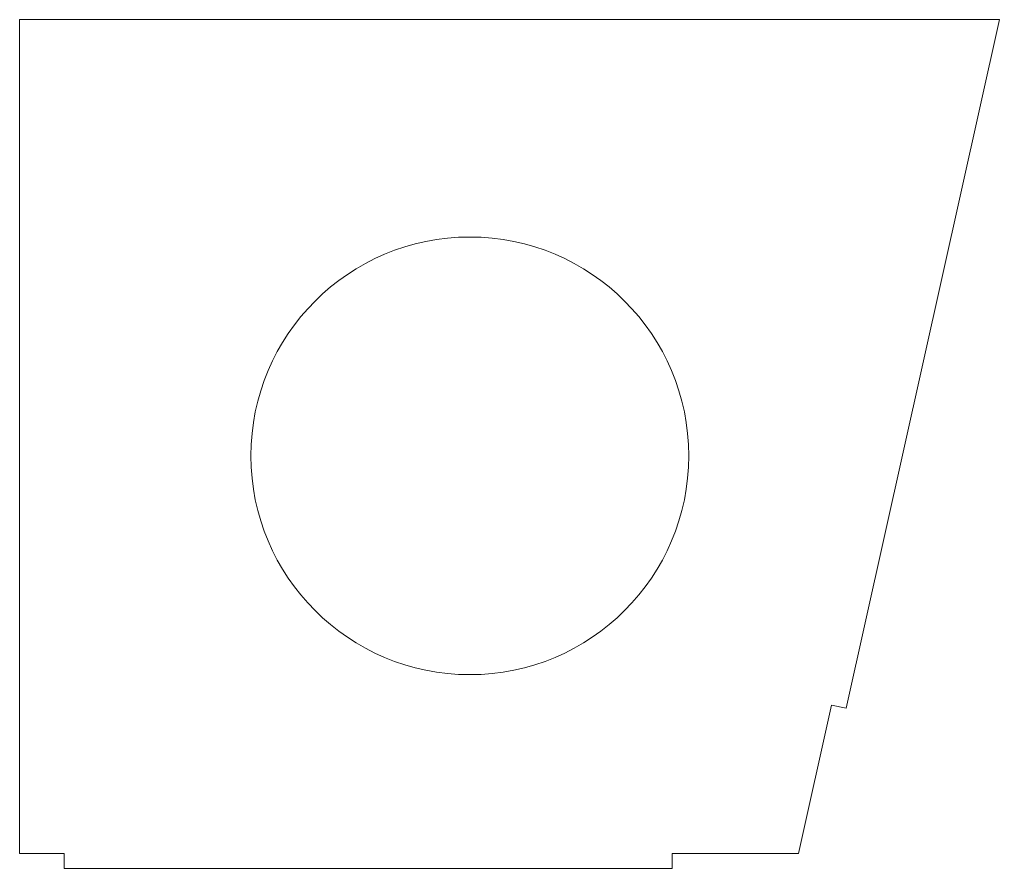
# Model space of a CAD drawing. Header units: millimetres. Extents: x 486 to 815, y 308 to 593.
import ezdxf

# ---------------------------------------------------------------- set-up
doc = ezdxf.new("R2010")
doc.units = ezdxf.units.MM
doc.header["$MEASUREMENT"] = 0
doc.layers.get('0').update_dxf_attribs({"lineweight": 0})

msp = doc.modelspace()

# ---------------------------------------------------------------- linework, layer by layer
at = {"color": 18, "lineweight": 5, "true_color": 0x000000}
msp.add_lwpolyline([(758.43, 362.64), (763.31, 361.55), (814.8, 592.89), (485.9, 592.89), (485.9, 312.75), (500.9, 312.75), (500.9, 307.75), (704.9, 307.75), (704.9, 312.75), (747.32, 312.75)], close=True, dxfattribs=at)
msp.add_circle((637.03, 446.35), 73.5, dxfattribs=at)

doc.saveas('drawing.dxf')
